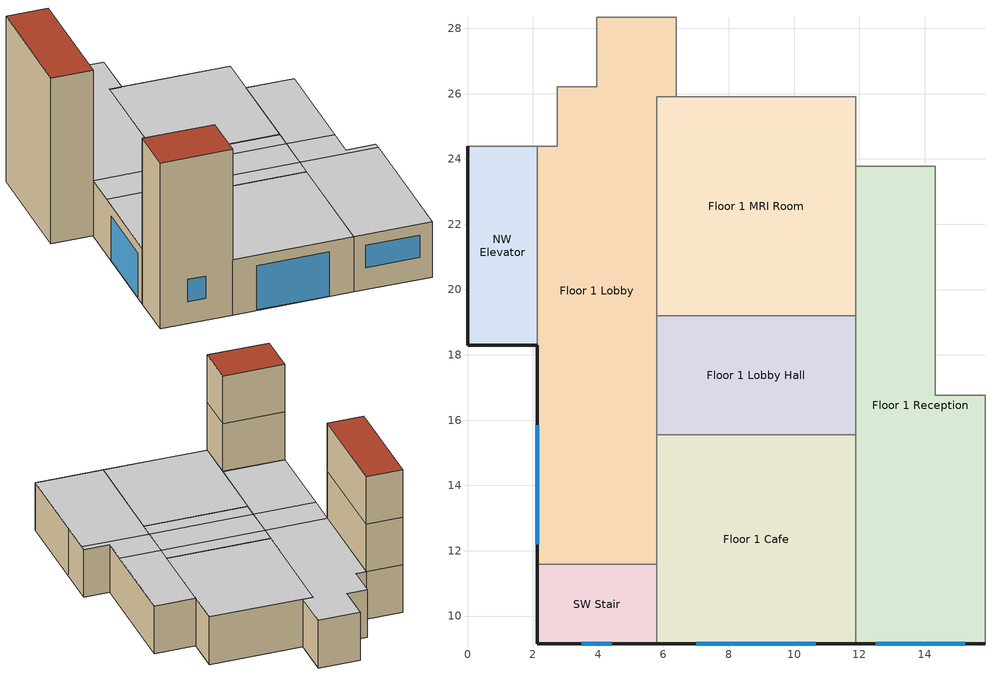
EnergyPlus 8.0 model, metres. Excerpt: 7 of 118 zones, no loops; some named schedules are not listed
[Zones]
Floor 1 Cafe
 floor ground (ext_slab_8in_with_carpet): 11.89,9.14 5.79,9.14 5.79,15.54 11.89,15.54 z0
 wall outside (nonres_ext_wall): 5.79,9.14 11.89,9.14 z0:3.05
 wall to Floor 1 Lobby Hall (int_wall): 11.89,15.54 5.79,15.54 z0:3.05
 wall to Floor 1 Lobby (int_wall): 5.79,15.54 5.79,11.58 z0:3.05
 wall to Floor 1 Reception (int_wall): 11.89,9.14 11.89,15.54 z0:3.05
 wall to SW Stair (int_wall): 5.79,11.58 5.79,9.14 z0:3.05
 window (Window_U_0.60_SHGC_0.25): 7.01,9.14 10.67,9.14 z0.03:2.46
 ceiling to Floor 2 Reception (int_slab_ceiling): 5.79,9.14 11.89,9.14 11.89,15.54 5.79,15.54 z3.05
Floor 1 Lobby
 floor ground (ext_slab_8in_with_carpet): 5.79,11.58 2.13,11.58 2.13,24.38 2.74,24.38 2.74,26.21 3.96,26.21 3.96,28.35 6.4,28.35 6.4,25.91 5.79,25.91 z0
 wall outside (nonres_ext_wall): 2.13,18.29 2.13,11.58 z0:3.05
 wall to NW Stair (int_wall): 6.4,28.35 3.96,28.35 z0:3.05
 wall to NW Elevator (int_wall): 2.13,24.38 2.13,18.29 z0:3.05
 wall to Floor 1 Elevator Pump Room (int_wall): 3.96,28.35 3.96,26.21 2.74,26.21 z0:3.05
 wall to Floor 1 Lobby Toilet (int_wall): 2.74,26.21 2.74,24.38 2.13,24.38 z0:3.05
 wall to SW Stair (int_wall): 2.13,11.58 5.79,11.58 z0:3.05
 wall to Floor 1 MRI Control Room (int_wall): 6.4,25.91 6.4,28.35 z0:3.05
 wall to Floor 1 MRI Room (int_wall): 5.79,19.2 5.79,25.91 6.4,25.91 z0:3.05
 wall to Floor 1 Lobby Hall (int_wall): 5.79,15.54 5.79,19.2 z0:3.05
 window (Window_U_0.60_SHGC_0.25): 2.13,15.85 2.13,12.19 z0.03:2.46
 ceiling to Floor 2 Work Hall (int_slab_ceiling): 2.13,18.29 2.13,16.46 5.79,16.46 5.79,18.29 z3.05
 ceiling to Floor 2 Work (int_slab_ceiling): 2.13,24.38 2.13,18.29 5.79,18.29 5.79,25.91 6.4,25.91 6.4,28.35 3.96,28.35 3.96,26.21 2.74,26.21 2.74,24.38 z3.05
 ceiling to Floor 2 Reception (int_slab_ceiling): 5.79,16.46 2.13,16.46 2.13,11.58 5.79,11.58 z3.05
Floor 1 Lobby Hall
 floor ground (ext_slab_8in_with_carpet): 11.89,19.2 11.89,15.54 5.79,15.54 5.79,19.2 z0
 wall to Floor 1 Reception (int_wall): 11.89,15.54 11.89,19.2 z0:3.05
 wall to Floor 1 MRI Room (int_wall): 11.89,19.2 5.79,19.2 z0:3.05
 ceiling to Floor 2 Work Hall (int_slab_ceiling): 5.79,18.29 5.79,16.46 11.89,16.46 11.89,18.29 z3.05
 ceiling to Floor 2 Work (int_slab_ceiling): 5.79,19.2 5.79,18.29 11.89,18.29 11.89,19.2 z3.05
 ceiling to Floor 2 Reception (int_slab_ceiling): 11.89,15.54 11.89,16.46 5.79,16.46 5.79,15.54 z3.05
Floor 1 MRI Room
 floor ground (ext_slab_8in_with_carpet): 11.89,19.2 5.79,19.2 5.79,25.91 11.89,25.91 z0
 wall to Floor 1 Reception (int_wall): 11.89,19.2 11.89,23.77 z0:3.05
 wall to Floor 1 MRI Control Room (int_wall): 11.89,25.91 6.4,25.91 z0:3.05
 wall to Floor 1 MRI Hall (int_wall): 11.89,23.77 11.89,25.91 z0:3.05
 ceiling to Floor 2 Work (int_slab_ceiling): 5.79,19.2 11.89,19.2 11.89,25.91 5.79,25.91 z3.05
Floor 1 Reception
 floor ground (ext_slab_8in_with_carpet): 11.89,23.77 14.33,23.77 14.33,16.76 15.85,16.76 15.85,9.14 11.89,9.14 z0
 wall outside (nonres_ext_wall): 11.89,9.14 15.85,9.14 z0:3.05
 wall to Floor 1 Office (int_wall): 15.85,16.76 14.33,16.76 14.33,23.77 z0:3.05
 wall to Floor 1 MRI Hall (int_wall): 14.33,23.77 11.89,23.77 z0:3.05
 wall to Floor 1 Scheduling (int_wall): 15.85,9.14 15.85,14.33 z0:3.05
 wall to Floor 1 Reception Hall (int_wall): 15.85,14.33 15.85,16.76 z0:3.05
 window (Window_U_0.60_SHGC_0.25): 12.5,9.14 15.24,9.14 z1.22:2.44
 ceiling to Floor 2 Work Hall (int_slab_ceiling): 11.89,18.29 11.89,16.46 15.85,16.46 15.85,16.76 14.33,16.76 14.33,18.29 z3.05
 ceiling to Floor 2 Work (int_slab_ceiling): 11.89,18.29 14.33,18.29 14.33,23.77 11.89,23.77 z3.05
 ceiling to Floor 2 Reception (int_slab_ceiling): 15.85,16.46 11.89,16.46 11.89,9.14 15.85,9.14 z3.05
NW Elevator
 floor ground (ext_slab_8in_with_carpet): 2.13,18.29 0,18.29 0,24.38 2.13,24.38 z0
 wall outside (nonres_ext_wall): 0,24.38 0,18.29 2.13,18.29 z0:9.14
 wall to Floor 1 Lobby Toilet (int_wall): 2.13,24.38 0,24.38 z0:3.05
 wall to Floor 3 Elevator Hall (int_wall): 2.13,18.29 2.13,24.38 z6.1:9.14
 wall to Floor 2 Work Toilet (int_wall): 2.13,24.38 0,24.38 z3.05:6.1
 wall to Floor 2 Work (int_wall): 2.13,18.29 2.13,24.38 z3.05:6.1
 wall to Floor 3 Office Toilet (int_wall): 2.13,24.38 0,24.38 z6.1:9.14
 roof outside (nonres_roof): 0,18.29 2.13,18.29 2.13,24.38 0,24.38 z9.14
SW Stair
 floor ground (ext_slab_8in_with_carpet): 2.13,11.58 5.79,11.58 5.79,9.14 2.13,9.14 z0
 wall outside (nonres_ext_wall): 2.13,11.58 2.13,9.14 5.79,9.14 z0:9.14
 wall to Floor 3 Undeveloped 2 (int_wall): 5.79,9.14 5.79,11.58 2.13,11.58 z6.1:9.14
 wall to Floor 2 Reception (int_wall): 5.79,9.14 5.79,11.58 2.13,11.58 z3.05:6.1
 window (Window_U_0.60_SHGC_0.25): 3.51,9.14 4.42,9.14 z1.22:2.44
 roof outside (nonres_roof): 2.13,11.58 2.13,9.14 5.79,9.14 5.79,11.58 z9.14
[Building]
OutPatient HealthCare: North Axis {deg}=0; Terrain=City; Loads Convergence Tolerance Value=0.04; Temperature Convergence Tolerance Value {deltaC}=0.2; Solar Distribution=FullInteriorAndExterior; Maximum Number of Warmup Days=25; Minimum Number of Warmup Days=6
[Site:Location]
Site:Location=Houston Bush Intercontinental_TX_USA Design_Conditions; Latitude {N+ S-}=30; Longitude {W- E+}=-95.37; Time Zone Relative to GMT {GMT+/-}=-6; Elevation {m}=29
[SizingPeriod:DesignDay] Day of Month=21; Dry-Bulb Temperature Range Modifier Type=DefaultMultipliers; Humidity Condition Type=Wetbulb; Barometric Pressure {Pa}=100977; Rain {Yes/No}=No; Snow on ground {Yes/No}=No; Daylight Savings Time Indicator=No
Name | Month | Day Type | Maximum Dry-Bulb Temperature {C} | Daily Dry-Bulb Temperature Range {C} | Wetbulb at Maximum Dry-Bulb {C} | Wind Speed {m/s} design conditions vs. traditional 6.71 m/s (15 mph) | Wind Direction {Degrees; N=0, S=180} | Solar Model Indicator | Clearness {0.0 to 1.1} | Wind Speed {m/s} design conditions vs. traditional 3.35 m/s (7mph) | ASHRAE Clear Sky Optical Depth for Beam Irradiance (taub) | ASHRAE Clear Sky Optical Depth for Diffuse Irradiance (taud)
Houston Bush Intercontinental Ann Htg 99.6% Condns DB | 1 | WinterDesignDay | -1.6 | 0 | -1.6 | 2.8 | 0 | ASHRAEClearSky | 0
Houston Bush Intercontinental Ann Clg .4% Condns DB=>MWB | 7 | SummerDesignDay | 36 | 10.1 | 24.8 |  | 170 | ASHRAETau |  | 3.5 | 0.499 | 1.97
[Site:GroundTemperature:BuildingSurface]
20.62, 20.57, 20.68, 20.8, 20.93, 21.87, 22.06, 22.11, 22.1, 21.15, 20.91, 20.69
[Site:WaterMainsTemperature]
Calculation Method=CORRELATION; Annual Average Outdoor Air Temperature {C}=20.05; Maximum Difference In Monthly Average Outdoor Air Temperatures {deltaC}=17.07
[Material]
Name | Roughness | Thickness {m} | Conductivity {W/m-K} | Density {kg/m3} | Specific Heat {J/kg-K} | Thermal Absorptance | Solar Absorptance | Visible Absorptance | Absorptance:Thermal | Absorptance:Solar | Absorptance:Visible
Std Wood 6inch | MediumSmooth | 0.15 | 0.12 | 540 | 1210 | 0.9 | 0.7 | 0.7
F07 25mm stucco | Smooth | 0.0254 | 0.72 | 1856 | 840 | 0.9 | 0.7 | 0.7
F08 Metal surface | Smooth | 0.0008 | 45.28 | 7824 | 500
F13 Built-up roofing | Rough | 0.0095 | 0.16 | 1120 | 1460 |  |  |  | 0.75 | 0.45
G01 13mm gypsum board | Smooth | 0.0127 | 0.16 | 800 | 1090 |  |  |  | 0.9 | 0.7 | 0.5
G01 16mm gypsum board | MediumSmooth | 0.0159 | 0.16 | 800 | 1090
100mm Normalweight concrete floor | MediumRough | 0.1016 | 2.31 | 2322 | 832
200mm Normalweight concrete floor | MediumRough | 0.2032 | 2.31 | 2322 | 832
[Material:NoMass]
CP02 CARPET PAD: VeryRough, 0.21648, 0.9, 0.7, 0.8
Nonres_Roof_Insulation: MediumSmooth, 4.31889, 0.9, 0.7, 0.7
Nonres_Exterior_Wall_Insulation: MediumSmooth, 1.71283, 0.9, 0.7, 0.7
[Construction]
InteriorFurnishings: Std Wood 6inch
int_wall: G01 13mm gypsum board, G01 13mm gypsum board
ext_slab_8in_with_carpet: 200mm Normalweight concrete floor, CP02 CARPET PAD
int_slab_ceiling: CP02 CARPET PAD, 100mm Normalweight concrete floor
nonres_roof: F13 Built-up roofing, Nonres_Roof_Insulation, F08 Metal surface
nonres_ext_wall: F07 25mm stucco, G01 16mm gypsum board, Nonres_Exterior_Wall_Insulation, G01 16mm gypsum board
Window_U_0.60_SHGC_0.25: Glass_2175_LayerAvg, Gap_1_W_0_0025, Glass_2022F_LayerAvg
[WindowMaterial:Glazing] Optical Data Type=SpectralAverage; IR Transmittance=0; Back Emissivity=0.84; Conductivity=1
Name | Layer name : GREY-SGP-E366 - 8.6.CIG | Thickness | Solar Transmittance | Solar Front Reflectance | Solar Back Reflectance | Visible Transmittance | Visible Front Reflectance | Visible Back reflectance | Front Emissivity | Layer name : LoE262-4.CIG
 | Glass_2175_LayerAvg | 0.0086 | 0.167758 | 0.217606 | 0.437978 | 0.416044 | 0.078729 | 0.10654 | 0.84
 |  | 0.0039 | 0.355897 | 0.394095 | 0.265645 | 0.677694 | 0.042734 | 0.05547 | 0.046 | Glass_2022F_LayerAvg
[WindowMaterial:Gas]
gap name - Air=Gap_1_W_0_0025; type=Air; thickness=0.0025
[Zone] Type=1; Multiplier=1; Ceiling Height {m}=-9999; Floor Area {m2}=autocalculate; Part of Total Floor Area=Yes
Name | Volume {m3}
Floor 1 Cafe; NW Elevator | 118.9308
Floor 1 Lobby | 176.1308
Floor 1 Lobby Hall | 67.9604
Floor 1 MRI Room | 124.5941
Floor 1 Reception | 144.1327
SW Stair | 81.5525
[InternalMass] Construction=InteriorFurnishings
Name | Zone | Surface Area {m2}
Floor 1 Cafe_InternalMass_1 | Floor 1 Cafe | 78.0386
Floor 1 Lobby_InternalMass_1 | Floor 1 Lobby | 115.5714
Floor 1 Lobby Hall_InternalMass_1 | Floor 1 Lobby Hall | 44.5935
Floor 1 MRI Room_InternalMass_1 | Floor 1 MRI Room | 81.7547
Floor 1 Reception_InternalMass_1 | Floor 1 Reception | 94.5753
NW Elevator_InternalMass_1 | NW Elevator | 26.0129
SW Stair_InternalMass_1 | SW Stair | 17.8374
[People] Number of People Schedule=BLDG_OCC_SCH; Number of People Calculation Method=People/Area; Fraction Radiant=0.3; Sensible Heat Fraction=AUTOCALCULATE; Activity Level Schedule=ACTIVITY_SCH; Enable ASHRAE 55 Comfort Warnings=No; Mean Radiant Temperature Calculation Type=ZoneAveraged; Work Efficiency Schedule=WORK_EFF_SCH; Clothing Insulation Schedule=CLOTHING_SCH; Air Velocity Schedule=AIR_VELO_SCH; Thermal Comfort Model 1 Type=FANGER
Name | Zone or ZoneList | People per Zone Floor Area {person/m2}
Floor 1 Cafe People | Floor 1 Cafe | 1.0765
Floor 1 Lobby People | Floor 1 Lobby | 0.10765
Floor 1 MRI Room People | Floor 1 MRI Room | 0.215299
Floor 1 Reception People | Floor 1 Reception | 0.322949
[Lights] Design Level Calculation Method=Watts/Area; Return Air Fraction=0; Fraction Radiant=0.7; Fraction Visible=0.2; Fraction Replaceable=1; Return Air Fraction Calculated from Plenum Temperature=No
Name | Zone or ZoneList | Schedule | Watts per Zone Floor Area {W/m2}{W/m | Watts per Zone Floor Area {W/m2}{W/m2 | Watts per Zone Floor Area {W/m2}{W | Watts per Zone Floor Area {W/m2}{
Floor 1 Cafe_Lights | Floor 1 Cafe | BLDG_LIGHT_SCH | 6.99654
Floor 1 Lobby_Lights | Floor 1 Lobby | BLDG_LIGHT_LOBBYFLR1_SCH |  | 9.68752
Floor 1 Lobby Hall_Lights | Floor 1 Lobby Hall | BLDG_LIGHT_CORRIDOR_SCH |  |  | 8.52502
Floor 1 MRI Room_Lights | Floor 1 MRI Room | BLDG_LIGHT_EXAM_SCH |  |  |  | 16.2535
Floor 1 Reception_Lights | Floor 1 Reception | BLDG_LIGHT_SCH |  |  |  | 9.68752
NW Elevator_Lights | NW Elevator | BLDG_LIGHT_CORRIDOR_SCH |  |  | 8.52502
SW Stair_Lights | SW Stair | BLDG_LIGHT_CORRIDOR_SCH |  |  | 8.52502
[ElectricEquipment] Schedule=BLDG_EQUIP_SCH; Design Level Calculation Method=EquipmentLevel; Fraction Latent=0; Fraction Radiant=0.5; Fraction Lost=0
Name | Zone or ZoneList | Design Level {W}
Floor 1 Cafe_PlugMisc_Equip | Floor 1 Cafe | 419.8474
Floor 1 Lobby_PlugMisc_Equip | Floor 1 Lobby | 684.1826
Floor 1 Lobby Hall_PlugMisc_Equip | Floor 1 Lobby Hall | 96.0989
Floor 1 MRI Room_PlugMisc_Equip | Floor 1 MRI Room | 4400.04
Floor 1 Reception_PlugMisc_Equip | Floor 1 Reception | 559.8857
NW Elevator_PlugMisc_Equip | NW Elevator | 56.0577
SW Stair_PlugMisc_Equip | SW Stair | 38.4396
[Exterior:Lights] Control Option=AstronomicalClock
Name | Schedule | Design Level {W}
Exterior_Lights_a | Exterior_lighting_schedule_a | 139.05
Exterior_Lights_b | Exterior_lighting_schedule_b | 8235.95
[ZoneInfiltration:DesignFlowRate] Schedule=INFIL_SCH; Design Flow Rate Calculation Method=Flow/ExteriorWallArea; Constant Term Coefficient=0; Temperature Term Coefficient=0; Velocity Term Coefficient=0.224; Velocity Squared Term Coefficient=0
Name | Zone or ZoneList | Flow per Exterior Surface Area {m3/s-m2}
Floor 1 Cafe_Infiltration | Floor 1 Cafe | 0.00056896
Floor 1 Lobby_Infiltration | Floor 1 Lobby | 0.00056896
Floor 1 Reception_Infiltration | Floor 1 Reception | 0.00056896
NW Elevator_Infiltration | NW Elevator | 0.000198908
SW Stair_Infiltration | SW Stair | 0.000208979
[SetpointManager:Scheduled]
AHU-1 SAT setpoint: Control Variable=Temperature; Schedule=CAV_SAT_SCH; Setpoint Node or NodeList=AHU-1 Supply Equipment Outlet Node
[AvailabilityManager:Scheduled]
AHU-1 Availability Manager: Schedule=HVACOperationSchd
[AvailabilityManager:NightCycle]
AHU-2 Availability Manager: Applicability Schedule=Always_On; Fan Schedule=HVACOperationSchd; Control Type=CycleOnAny; Thermostat Tolerance {deltaC}=1; Cycling Run Time {s}=1800
[SetpointManager:MixedAir] Control Variable=Temperature
Name | Setpoint Node or NodeList
AHU-1_HeatC SAT Manager | AHU-1_HeatC-AHU-1_FanNode
AHU-1_ExtraWaterHeatC Air Temp Manager | AHU-1 Supply Equipment Outlet Node
[EnergyManagementSystem:Sensor]
Name | Output:Variable or Output:Meter | Output:Variable or Output:Meter Index Key
T_OA | Site Outdoor Air Drybulb Temperature
AHU_1_FanMassFlow | System Node Mass Flow Rate | AHU-1 Supply Equipment Outlet Node
OAT | Site Outdoor Air Drybulb Temperature | Environment
[EnergyManagementSystem:Actuator]
Name | Actuated Component Unique | Actuated Component Type | Actuated Component Control Type
AHU_1_ExtraWaterHeatC_SP | AHU-1 Supply Equipment Outlet Node | System Node Setpoint | Temperature Setpoint
AHU_1_ExtraElecHeatC_Status | AHU-1_ExtraElecHeatC_Sch | Schedule:Compact | Schedule Value
AHU_1_ExtraWaterHeatC_Status | AHU-1_ExtraWaterHeatC_Sch | Schedule:Compact | Schedule Value
BoilerCurve | HeatSys1 Boiler Non-Condensing Boiler Curve | Curve | Curve Result
CLGSETP_SCH_Actuator | CLGSETP_SCH_Yes_Optimum | Schedule:Compact | Schedule Value
HTGSETP_SCH_Actuator | HTGSETP_SCH_Yes_Optimum | Schedule:Compact | Schedule Value
[EnergyManagementSystem:ProgramCallingManager]
AHU_1_Main_Manager: InsideHVACSystemIterationLoop; AHU_1_Main
BoilerParManager: BeginNewEnvironment; SetBoilerPar
BoilerCurveManager: InsideHVACSystemIterationLoop; SetBoilerCurve
OA_BASED_OPTIMUM_START_EMS_Program Manager: BeginTimestepBeforePredictor; OA_BASED_OPTIMUM_START_EMS_Program
[EnergyManagementSystem:Program]
AHU_1_Main: IF AHU_1_Humidifier_Status > 0; SET AHU_1_ExtraElecHeatC_Status = 1; SET AHU_1_ExtraElecHeatC_SP = AHU_1_AfterHumidifier_Temp + 0.36; ELSE; SET AHU_1_ExtraElecHeatC_Status = 0; SET AHU_1_ExtraElecHeatC_SP = NULL; ENDIF; IF T_OA < 10 && AHU_1_HeatC_Status >0; SET HeatGain = 0 * (AHU_1_FanDesignMass/1.2) *2118; SET FlowRate = (AHU_1_FanMassFlow/1.2)*2118; SET AHU_1_PreheatDeltaT = HeatGain/(1.08*FlowRate); SET AHU_1_ExtraWaterHeatC_Status = 1; SET AHU_1_ExtraWaterHeatC_SP = AHU_1_AfterElecHeatC_Temp + AHU_1_PreheatDeltaT; ELSE; SET AHU_1_ExtraWaterHeatC_Status = 0; SET AHU_1_ExtraWaterHeatC_SP = NULL; ENDIF
SetBoilerPar: SET CapRated =  69866.39; SET EtRated =  0.82; SET CapRated = (CapRated *3.412)/1000; SET SkinLossRate = 0.02; SET BoilerType = 1; IF BoilerType  == 1; IF CapRated >10000; SET PLRx = 0.2; ELSEIF CapRated >5000; SET PLRx = 0.25; ELSEIF CapRated >1000; SET PLRx = 0.33; ELSE; SET BoilerType = 2; SET PLRx = 0.2; ENDIF; ELSE; SET PLRx = 0.2; ENDIF; IF BoilerType == 1; SET CurveX = 0.975 + 0.305 * PLRx - 0.527 * (PLRx^2) + 0.249 * (PLRx^3); ELSE; SET CurveX = 0.907 + 0.320 * PLRx - 0.420 * (PLRx^2) + 0.193 * (PLRx^3); ENDIF; SET LoadX = CapRated * PLRx; SET Etx = CurveX * EtRated; SET InputEx = LoadX/Etx; SET SkinEx = CapRated * SkinLossRate; SET Ecx = (LoadX + SkinEx)/InputEx
SetBoilerCurve: IF BoilerPLR >= PLRx; IF BoilerType == 1; SET BoilerCurve = 0.975 + 0.305*BoilerPLR - 0.527*(BoilerPLR^2) + 0.249*(BoilerPLR^3); ELSE; SET BoilerCurve = 0.907 + 0.320*BoilerPLR - 0.420*(BoilerPLR^2) + 0.193*(BoilerPLR^3); ENDIF; ELSE; IF BoilerPLR == 0; SET BoilerCurve = NULL; ELSE; IF BoilerPLR <0.05; SET BoilerCurve = (0.05/(0.05 + SkinLossRate)) * (Ecx/EtRated); ELSE; SET BoilerCurve = (BoilerPLR/(BoilerPLR + SkinLossRate)) * (Ecx/EtRated); ENDIF; ENDIF; ENDIF
OA_BASED_OPTIMUM_START_EMS_Program: IF DaylightSavings==0 && DayOfWeek>1 && Hour==5 && OAT<23.9 && OAT>1.7; SET CLGSETP_SCH_Actuator = 25.0; SET HTGSETP_SCH_Actuator = 18.3; ELSEIF DaylightSavings==1 DayOfWeek>1 && Hour==4 && OAT<23.9 && OAT>1.7; SET CLGSETP_SCH_Actuator = 25.0; SET HTGSETP_SCH_Actuator = 18.3; ELSE; SET CLGSETP_SCH_Actuator = NULL; SET HTGSETP_SCH_Actuator = NULL; ENDIF
[EnergyManagementSystem:GlobalVariable]
AHU_1_PreheatDeltaT
BoilerType; CapRated; EtRated; PLRx; Ecx; SkinLossRate
[EnergyManagementSystem:OutputVariable] Type of Data in Variable=Averaged; Update Frequency=SystemTimeStep
Name | EMS Variable
AHU_1_ExtraElecHeatC_Status | AHU_1_ExtraElecHeatC_Status
AHU_1_ExtraWaterHeatC_Status | AHU_1_ExtraWaterHeatC_Status
AHU_1_ExtraWaterHeatC_SP | AHU_1_ExtraWaterHeatC_SP
AHU_1_PreheatDeltaT | AHU_1_PreheatDeltaT
[Schedule:Compact]
ACTIVITY_SCH: Through: 12/31, For: AllDays, Until: 24:00, 120
WORK_EFF_SCH: Through: 12/31, For: AllDays, Until: 24:00, 0
AIR_VELO_SCH: Through: 12/31, For: AllDays, Until: 24:00, 0.2
CLOTHING_SCH: Through: 04/30, For: AllDays, Until: 24:00, 1, Through: 09/30, For: AllDays, Until: 24:00, 0.5, Through: 12/31, For: AllDays, Until: 24:00, 1
BLDG_LIGHT_CORRIDOR_SCH: Through: 12/31, For: Weekdays, Until: 4:00, 0.09519, Until: 6:00, 0.28557, Until: 7:00, 0.57114, Until: 18:00, 0.85671, Until: 20:00, 0.57114, Until: 22:00, 0.28557, Until: 24:00, 0.09519, For: SummerDesignDay, Until: 4:00, 0.1, Until: 6:00, 0.3, Until: 7:00, 0.6, Until: 18:00, 0.9, Until: 20:00, 0.6, Until: 22:00, 0.3, Until: 24:00, 0.1, For: WinterDesignDay, Until: 7:00, 0.1, Until: 9:00, 0.3, Until: 15:00, 0.4, Until: 20:00, 0.3, Until: 24:00, 0.1, For: Saturday, Until: 7:00, 0.09519, Until: 9:00, 0.28557, Until: 15:00, 0.38076, Until: 20:00, 0.28557, Until: 24:00, 0.09519, For: Sunday Holidays AllOtherDays, Until: 8:00, 0.047595, Until: 17:00, 0.09519, Until: 24:00, 0.047595
BLDG_LIGHT_EXAM_SCH: Through: 12/31, For: Weekdays, Until: 4:00, 0.078, Until: 6:00, 0.234, Until: 7:00, 0.468, Until: 18:00, 0.702, Until: 20:00, 0.468, Until: 22:00, 0.234, Until: 24:00, 0.078, For: SummerDesignDay, Until: 4:00, 0.1, Until: 6:00, 0.3, Until: 7:00, 0.6, Until: 18:00, 0.9, Until: 20:00, 0.6, Until: 22:00, 0.3, Until: 24:00, 0.1, For: WinterDesignDay, Until: 7:00, 0.1, Until: 9:00, 0.3, Until: 15:00, 0.4, Until: 20:00, 0.3, Until: 24:00, 0.1, For: Saturday, Until: 7:00, 0.078, Until: 9:00, 0.234, Until: 15:00, 0.312, Until: 20:00, 0.234, Until: 24:00, 0.078, For: Sunday Holidays AllOtherDays, Until: 8:00, 0.039, Until: 17:00, 0.078, Until: 24:00, 0.039
BLDG_LIGHT_LOBBYFLR1_SCH: Through: 12/31, For: Weekdays, Until: 4:00, 0.095, Until: 6:00, 0.285, Until: 7:00, 0.57, Until: 18:00, 0.855, Until: 20:00, 0.57, Until: 22:00, 0.285, Until: 24:00, 0.095, For: SummerDesignDay, Until: 4:00, 0.1, Until: 6:00, 0.3, Until: 7:00, 0.6, Until: 18:00, 0.9, Until: 20:00, 0.6, Until: 22:00, 0.3, Until: 24:00, 0.1, For: WinterDesignDay, Until: 7:00, 0.1, Until: 9:00, 0.3, Until: 15:00, 0.4, Until: 20:00, 0.3, Until: 24:00, 0.1, For: Saturday, Until: 7:00, 0.095, Until: 9:00, 0.285, Until: 15:00, 0.38, Until: 20:00, 0.285, Until: 24:00, 0.095, For: Sunday Holidays AllOtherDays, Until: 8:00, 0.0475, Until: 17:00, 0.095, Until: 24:00, 0.0475
BLDG_LIGHT_SCH: Through: 12/31, For: Weekdays, Until: 4:00, 0.1, Until: 6:00, 0.3, Until: 7:00, 0.6, Until: 18:00, 0.9, Until: 20:00, 0.6, Until: 22:00, 0.3, Until: 24:00, 0.1, For: SummerDesignDay, Until: 4:00, 0.1, Until: 6:00, 0.3, Until: 7:00, 0.6, Until: 18:00, 0.9, Until: 20:00, 0.6, Until: 22:00, 0.3, Until: 24:00, 0.1, For: WinterDesignDay, Until: 7:00, 0.1, Until: 9:00, 0.3, Until: 15:00, 0.4, Until: 20:00, 0.3, Until: 24:00, 0.1, For: Saturday, Until: 7:00, 0.1, Until: 9:00, 0.3, Until: 15:00, 0.4, Until: 20:00, 0.3, Until: 24:00, 0.1, For: Sunday Holidays AllOtherDays, Until: 8:00, 0.05, Until: 17:00, 0.1, Until: 24:00, 0.05
BLDG_OCC_SCH: Through: 12/31, For: Weekdays, Until: 04:00, 0.05, Until: 06:00, 0.2, Until: 07:00, 0.5, Until: 18:00, 0.9, Until: 20:00, 0.5, Until: 22:00, 0.2, Until: 24:00, 0.05, For: SummerDesignDay, Until: 04:00, 0.05, Until: 06:00, 0.2, Until: 07:00, 0.5, Until: 18:00, 0.9, Until: 20:00, 0.5, Until: 22:00, 0.2, Until: 24:00, 0.05, For: WinterDesignDay, Until: 07:00, 0.05, Until: 09:00, 0.2, Until: 15:00, 0.3, Until: 20:00, 0.2, Until: 24:00, 0.05, For: Saturday, Until: 07:00, 0.05, Until: 09:00, 0.2, Until: 15:00, 0.3, Until: 20:00, 0.2, Until: 24:00, 0.05, For: Sunday Holidays AllOtherDays, Until: 08:00, 0, Until: 17:00, 0.05, Until: 24:00, 0
